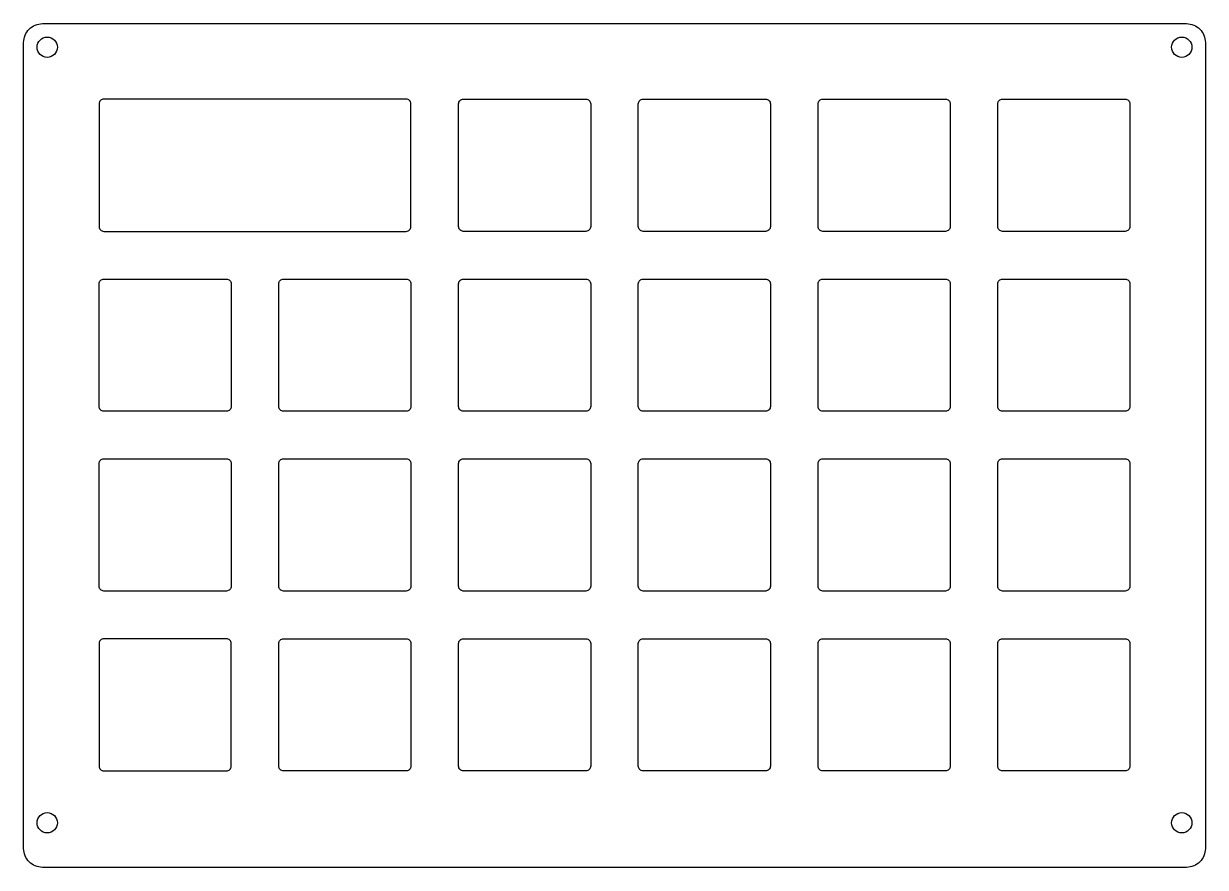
# Model space of a CAD drawing. Header units: millimetres. Extents: x -120 to 5, y -8 to 82.
import ezdxf

# ---------------------------------------------------------------- set-up
doc = ezdxf.new("R2010")
doc.units = ezdxf.units.MM
doc.layers.get('0').update_dxf_attribs({"linetype": 'CONTINUOUS'})

msp = doc.modelspace()

# ---------------------------------------------------------------- linework, layer by layer
for points in [[(-119.775, 79.675, -0.4142136), (-117.775, 81.675), (3.475, 81.675, -0.4142136), (5.475, 79.675), (5.475, -5.697, -0.4142136), (3.475, -7.697), (-117.775, -7.697, -0.4142136), (-119.775, -5.697)], [(-111.775, 73.175), (-111.775, 60.175, 0.4142136), (-111.275, 59.675), (-79.225, 59.675, 0.4142136), (-78.725, 60.175), (-78.725, 73.175, 0.4142136), (-79.225, 73.675), (-111.275, 73.675, 0.4142136)], [(-59.675, 60.175, -0.4142136), (-60.175, 59.675), (-73.175, 59.675, -0.4142136), (-73.675, 60.175), (-73.675, 73.175, -0.4142136), (-73.175, 73.675), (-60.175, 73.675, -0.4142136), (-59.675, 73.175)], [(-40.625, 60.175, -0.4142136), (-41.125, 59.675), (-54.125, 59.675, -0.4142136), (-54.625, 60.175), (-54.625, 73.175, -0.4142136), (-54.125, 73.675), (-41.125, 73.675, -0.4142136), (-40.625, 73.175)], [(-21.575, 60.175, -0.4142136), (-22.075, 59.675), (-35.075, 59.675, -0.4142136), (-35.575, 60.175), (-35.575, 73.175, -0.4142136), (-35.075, 73.675), (-22.075, 73.675, -0.4142136), (-21.575, 73.175)], [(-2.525, 60.175, -0.4142136), (-3.025, 59.675), (-16.025, 59.675, -0.4142136), (-16.525, 60.175), (-16.525, 73.175, -0.4142136), (-16.025, 73.675), (-3.025, 73.675, -0.4142136), (-2.525, 73.175)], [(-97.775, 41.125, -0.4142136), (-98.275, 40.625), (-111.275, 40.625, -0.4142136), (-111.775, 41.125), (-111.775, 54.125, -0.4142136), (-111.275, 54.625), (-98.275, 54.625, -0.4142136), (-97.775, 54.125)], [(-78.725, 41.125, -0.4142136), (-79.225, 40.625), (-92.225, 40.625, -0.4142136), (-92.725, 41.125), (-92.725, 54.125, -0.4142136), (-92.225, 54.625), (-79.225, 54.625, -0.4142136), (-78.725, 54.125)], [(-59.675, 41.125, -0.4142136), (-60.175, 40.625), (-73.175, 40.625, -0.4142136), (-73.675, 41.125), (-73.675, 54.125, -0.4142136), (-73.175, 54.625), (-60.175, 54.625, -0.4142136), (-59.675, 54.125)], [(-54.125, 40.625, -0.4142136), (-54.625, 41.125), (-54.625, 54.125, -0.4142136), (-54.125, 54.625), (-41.125, 54.625, -0.4142136), (-40.625, 54.125), (-40.625, 41.125, -0.4142136), (-41.125, 40.625)], [(-21.575, 41.125, -0.4142136), (-22.075, 40.625), (-35.075, 40.625, -0.4142136), (-35.575, 41.125), (-35.575, 54.125, -0.4142136), (-35.075, 54.625), (-22.075, 54.625, -0.4142136), (-21.575, 54.125)], [(-2.525, 41.125, -0.4142136), (-3.025, 40.625), (-16.025, 40.625, -0.4142136), (-16.525, 41.125), (-16.525, 54.125, -0.4142136), (-16.025, 54.625), (-3.025, 54.625, -0.4142136), (-2.525, 54.125)], [(-97.775, 22.075, -0.4142136), (-98.275, 21.575), (-111.275, 21.575, -0.4142136), (-111.775, 22.075), (-111.775, 35.075, -0.4142136), (-111.275, 35.575), (-98.275, 35.575, -0.4142136), (-97.775, 35.075)], [(-78.725, 22.075, -0.4142136), (-79.225, 21.575), (-92.225, 21.575, -0.4142136), (-92.725, 22.075), (-92.725, 35.075, -0.4142136), (-92.225, 35.575), (-79.225, 35.575, -0.4142136), (-78.725, 35.075)], [(-59.675, 22.075, -0.4142136), (-60.175, 21.575), (-73.175, 21.575, -0.4142136), (-73.675, 22.075), (-73.675, 35.075, -0.4142136), (-73.175, 35.575), (-60.175, 35.575, -0.4142136), (-59.675, 35.075)], [(-40.625, 22.075, -0.4142136), (-41.125, 21.575), (-54.125, 21.575, -0.4142136), (-54.625, 22.075), (-54.625, 35.075, -0.4142136), (-54.125, 35.575), (-41.125, 35.575, -0.4142136), (-40.625, 35.075)], [(-21.575, 22.075, -0.4142136), (-22.075, 21.575), (-35.075, 21.575, -0.4142136), (-35.575, 22.075), (-35.575, 35.075, -0.4142136), (-35.075, 35.575), (-22.075, 35.575, -0.4142136), (-21.575, 35.075)], [(-2.525, 22.075, -0.4142136), (-3.025, 21.575), (-16.025, 21.575, -0.4142136), (-16.525, 22.075), (-16.525, 35.075, -0.4142136), (-16.025, 35.575), (-3.025, 35.575, -0.4142136), (-2.525, 35.075)], [(-97.775, 3.025), (-97.775, 16.025, 0.4142136), (-98.275, 16.525), (-111.275, 16.525, 0.4142136), (-111.775, 16.025), (-111.775, 3.025, 0.4142136), (-111.275, 2.525), (-98.275, 2.525, 0.4142136)], [(-78.725, 3.025, -0.4142136), (-79.225, 2.525), (-92.225, 2.525, -0.4142136), (-92.725, 3.025), (-92.725, 16.025, -0.4142136), (-92.225, 16.525), (-79.225, 16.525, -0.4142136), (-78.725, 16.025)], [(-59.675, 3.025, -0.4142136), (-60.175, 2.525), (-73.175, 2.525, -0.4142136), (-73.675, 3.025), (-73.675, 16.025, -0.4142136), (-73.175, 16.525), (-60.175, 16.525, -0.4142136), (-59.675, 16.025)], [(-40.625, 3.025, -0.4142136), (-41.125, 2.525), (-54.125, 2.525, -0.4142136), (-54.625, 3.025), (-54.625, 16.025, -0.4142136), (-54.125, 16.525), (-41.125, 16.525, -0.4142136), (-40.625, 16.025)], [(-21.575, 3.025, -0.4142136), (-22.075, 2.525), (-35.075, 2.525, -0.4142136), (-35.575, 3.025), (-35.575, 16.025, -0.4142136), (-35.075, 16.525), (-22.075, 16.525, -0.4142136), (-21.575, 16.025)], [(-2.525, 3.025, -0.4142136), (-3.025, 2.525), (-16.025, 2.525, -0.4142136), (-16.525, 3.025), (-16.525, 16.025, -0.4142136), (-16.025, 16.525), (-3.025, 16.525, -0.4142136), (-2.525, 16.025)]]:
    msp.add_lwpolyline(points, format="xyb", close=True)
for centre in [(-117.275, 79.175), (2.975, 79.175), (-117.275, -2.975), (2.975, -2.975)]:
    msp.add_circle(centre, 1.075)

doc.saveas('drawing.dxf')
